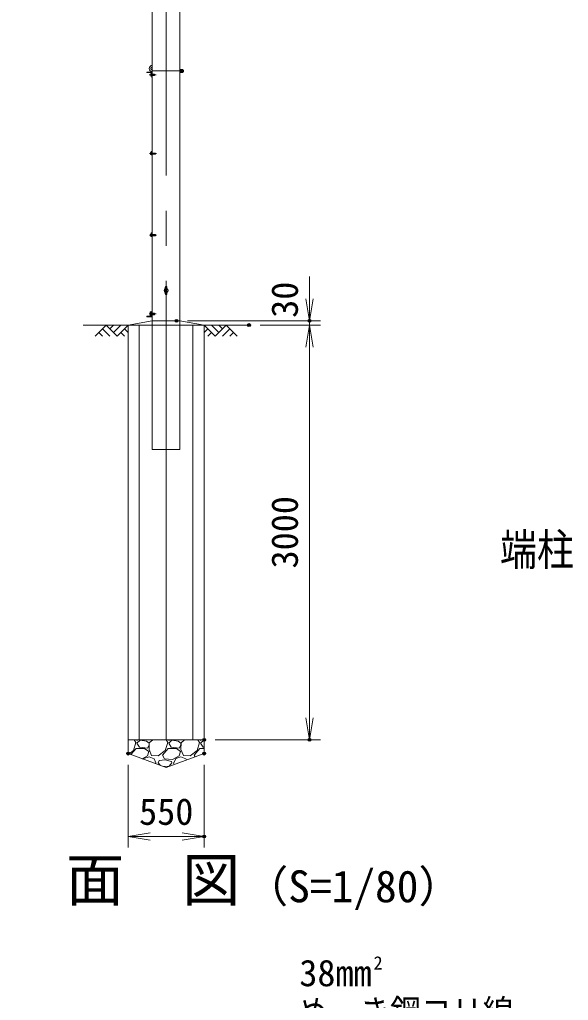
# Model space of a CAD drawing. Units: millimetres at full size. Extents: x -16800 to 16800, y -11880 to 11880.
# Drawn here: x 1928 to 5899, y -6127 to 967 of the extents above; entities that cross this region are included whole.
import ezdxf
from ezdxf.enums import TextEntityAlignment as Align

# ---------------------------------------------------------------- set-up
doc = ezdxf.new("R2010")
doc.units = ezdxf.units.MM
doc.header["$LTSCALE"] = 40
doc.header["$PDMODE"] = 32
doc.header["$PDSIZE"] = 20
doc.linetypes.add('USER1', pattern=[50.8, 31.75, -6.35, 6.35, -6.35])
for name, color, linetype, lineweight in [('0-0_D-STR1', 1, 'Continuous', 18), ('0-1_D-BMK', 2, 'USER1', 13), ('0-2_D-STR3', 3, 'Continuous', 13), ('0-3_D-STR4', 7, 'Continuous', 18), ('0-4_D-BGD', 7, 'Continuous', 18), ('0-5_D-DCR-HCH', 7, 'Continuous', 13), ('0-6_D-STR-DIM', 7, 'Continuous', 13), ('0-7_0', 7, 'Continuous', 18), ('0-9_D-STR-TXT', 7, 'Continuous', 13), ('0-B_D-TTL-TXT', 7, 'Continuous', 13)]:
    doc.layers.add(name, color=color, linetype=linetype, lineweight=lineweight)
doc.layers.add('0-8_Defpoints', color=253, linetype='Continuous')
doc.styles.add('ＭＳ ゴシック', font='')
doc.styles.get('ＭＳ ゴシック').set_extended_font_data('MS Gothic')

# ---------------------------------------------------------------- blocks, each defined once
blk = doc.blocks.new('_Open')
at = {"layer": '0-7_0'}
blk.add_line((-40, 6.67), (0, 0), dxfattribs=at)
blk.add_lwpolyline([(-40, -6.67), (0, 0), (-40, 0)], dxfattribs=at)

msp = doc.modelspace()

# ---------------------------------------------------------------- linework, layer by layer
at = {"layer": '0-0_D-STR1'}
for p, q in [((2848.09, 586.52), (2848.09, 587.52)), ((2883.09, 587.52), (2848.09, 587.52)), ((2880.59, 584.52), (2850.09, 584.52)), ((2885.09, 549.52), (2885.09, 580.02)), ((2888.09, 547.52), (2888.09, 582.52)), ((2887.09, 547.52), (2888.09, 547.52)), ((2848.09, -1181.48), (2848.09, -1182.48)), ((2883.09, -1182.48), (2848.09, -1182.48)), ((2880.59, -1179.48), (2850.09, -1179.48)), ((2885.09, -1144.48), (2885.09, -1174.98)), ((2887.09, -1142.48), (2888.09, -1142.48)), ((2888.09, -1142.48), (2888.09, -1177.48))]:
    msp.add_line(p, q, dxfattribs=at)
msp.add_lwpolyline([(2888.09, 7857.52), (3088.09, 7857.52), (3088.09, -2142.48), (2888.09, -2142.48)], close=True, dxfattribs=at)
for centre, radius, start, end in [((2850.09, 586.52), 2, 180, 270), ((2880.59, 580.02), 4.5, 0, 90), ((2883.09, 582.52), 5, 0, 90), ((2887.09, 549.52), 2, 180, 270), ((2850.09, -1181.48), 2, 90, 180), ((2880.59, -1174.98), 4.5, 270, 0), ((2883.09, -1177.48), 5, 270, 0), ((2887.09, -1144.48), 2, 90, 180)]:
    msp.add_arc(centre, radius, start, end, dxfattribs=at)
at = {"layer": '0-1_D-BMK'}
for p, q in [((2988.09, -2193.48), (2988.09, 7908.52)), ((2888.09, 595.52), (3110.59, 595.52)), ((2915.99, 567.52), (2865.99, 567.52)), ((2867.76, -2.48), (2917.76, -2.48)), ((2867.76, -592.48), (2917.76, -592.48)), ((2915.99, -1162.48), (2865.99, -1162.48))]:
    msp.add_line(p, q, dxfattribs=at)
at = {"layer": '0-2_D-STR3'}
for p, q in [((2878.09, 575.77), (2878.99, 577.34)), ((2878.09, 575.77), (2878.09, 559.27)), ((2878.99, 577.34), (2885.09, 577.34)), ((2878.99, 572.43), (2885.09, 572.43)), ((2885.09, 577.34), (2885.09, 557.71)), ((2888.09, 572.52), (2903.59, 572.52)), ((2888.09, 571.62), (2904.49, 571.62)), ((2903.59, 572.52), (2905.09, 571.02)), ((2905.09, 571.02), (2905.09, 564.02)), ((3088.09, 606.47), (3088.09, 584.57)), ((3088.09, 606.47), (3097.29, 606.47)), ((3088.09, 601), (3097.29, 601)), ((3088.09, 590.05), (3097.29, 590.05)), ((3088.09, 584.57), (3097.29, 584.57)), ((3098.09, 606.47), (3098.09, 584.57)), ((3098.09, 606.47), (3107.29, 606.47)), ((3098.09, 604.14), (3098.09, 586.9)), ((3098.09, 601), (3107.29, 601)), ((3098.09, 590.05), (3107.29, 590.05)), ((3098.09, 584.57), (3107.29, 584.57)), ((3108.09, 604.14), (3108.09, 586.9)), ((3108.09, 601.52), (3112.14, 601.52)), ((3108.09, 600.57), (3113.09, 600.57)), ((3108.09, 589.52), (3112.14, 589.52)), ((3113.09, 600.57), (3112.14, 601.52)), ((3112.14, 601.52), (3112.14, 589.52)), ((3113.09, 600.57), (3113.09, 590.47)), ((2878.09, 559.27), (2878.99, 557.71)), ((2878.99, 562.61), (2885.09, 562.61)), ((2878.99, 557.71), (2885.09, 557.71)), ((2888.09, 563.42), (2904.49, 563.42)), ((2888.09, 562.52), (2903.59, 562.52)), ((2874.79, 3.82), (2875.49, 5.03)), ((2874.79, 3.82), (2874.79, -8.78)), ((2880.09, 5.03), (2875.49, 5.03)), ((2880.09, 1.27), (2875.49, 1.27)), ((2880.09, 10.52), (2880.09, -9.48)), ((2880.09, 5.03), (2880.09, -9.98)), ((2883.09, 13.52), (2888.09, 13.52)), ((2883.09, 10.02), (2883.09, -8.98)), ((2883.09, 1.52), (2910.89, 1.52)), ((2883.09, 0.77), (2911.64, 0.77)), ((2883.59, 10.52), (2888.09, 10.52)), ((2888.09, 13.52), (2888.09, 10.52)), ((2910.89, 1.52), (2912.09, 0.32)), ((2910.89, 1.52), (2910.89, -6.48)), ((2912.09, 0.32), (2912.09, -5.28)), ((2874.79, -8.78), (2875.49, -9.98)), ((2880.09, -6.23), (2875.49, -6.23)), ((2880.09, -9.98), (2875.49, -9.98)), ((2883.09, -5.73), (2911.64, -5.73)), ((2883.09, -6.48), (2910.89, -6.48)), ((2883.09, -12.48), (2888.09, -12.48)), ((2883.59, -9.48), (2888.09, -9.48)), ((2888.09, -9.48), (2888.09, -12.48)), ((2910.89, -6.48), (2912.09, -5.28)), ((2874.79, -586.18), (2875.49, -584.97)), ((2874.79, -586.18), (2874.79, -598.78)), ((2874.79, -598.78), (2875.49, -599.98)), ((2880.09, -584.97), (2875.49, -584.97)), ((2880.09, -588.73), (2875.49, -588.73)), ((2880.09, -596.23), (2875.49, -596.23)), ((2880.09, -599.98), (2875.49, -599.98)), ((2880.09, -579.48), (2880.09, -599.48)), ((2880.09, -584.97), (2880.09, -599.98)), ((2883.09, -576.48), (2888.09, -576.48)), ((2883.09, -579.98), (2883.09, -598.98)), ((2883.09, -588.48), (2910.89, -588.48)), ((2883.09, -589.23), (2911.64, -589.23)), ((2883.09, -595.73), (2911.64, -595.73)), ((2883.09, -596.48), (2910.89, -596.48)), ((2883.09, -602.48), (2888.09, -602.48)), ((2883.59, -579.48), (2888.09, -579.48)), ((2883.59, -599.48), (2888.09, -599.48)), ((2888.09, -576.48), (2888.09, -579.48)), ((2888.09, -599.48), (2888.09, -602.48)), ((2910.89, -588.48), (2912.09, -589.68)), ((2910.89, -588.48), (2910.89, -596.48)), ((2910.89, -596.48), (2912.09, -595.28)), ((2912.09, -589.68), (2912.09, -595.28)), ((2981.84, -1016.23), (2981.84, -968.73)), ((2994.34, -1016.23), (2994.34, -968.73)), ((2871.95, -1150.78), (2871.95, -1174.18)), ((2874.25, -1150.78), (2874.25, -1174.18)), ((2884.95, -1147.48), (2875.25, -1147.48)), ((2884.95, -1149.78), (2875.25, -1149.78)), ((2884.95, -1175.18), (2875.25, -1175.18)), ((2884.95, -1177.48), (2875.25, -1177.48)), ((2878.09, -1154.23), (2878.99, -1152.66)), ((2878.09, -1170.73), (2878.09, -1154.23)), ((2878.09, -1170.73), (2878.99, -1172.29)), ((2878.99, -1152.66), (2885.09, -1152.66)), ((2878.99, -1157.57), (2885.09, -1157.57)), ((2878.99, -1167.39), (2885.09, -1167.39)), ((2878.99, -1172.29), (2885.09, -1172.29)), ((2884.95, -1147.48), (2884.95, -1149.78)), ((2884.95, -1175.18), (2884.95, -1177.48)), ((2885.09, -1172.29), (2885.09, -1152.66)), ((2888.09, -1157.48), (2903.59, -1157.48)), ((2888.09, -1158.38), (2904.49, -1158.38)), ((2888.09, -1166.58), (2904.49, -1166.58)), ((2888.09, -1167.48), (2903.59, -1167.48)), ((2903.59, -1167.48), (2905.09, -1165.98)), ((2905.09, -1165.98), (2905.09, -1158.98))]:
    msp.add_line(p, q, dxfattribs=at)
for points in [[(2903.59, 572.52), (2903.59, 562.52), (2905.09, 564.02)], [(3108.09, 590.47), (3113.09, 590.47), (3112.14, 589.52)], [(2903.59, -1167.48), (2903.59, -1157.48), (2905.09, -1158.98)]]:
    msp.add_lwpolyline(points, dxfattribs=at)
for centre, radius, start, end in [((2888.09, 612.52), 23, 90, 270), ((2888.09, 612.52), 11, 90, 270), ((2882.58, 574.88), 4.34, 145.61575, 214.38425), ((2894.48, 567.52), 16.24, 162.41205, 197.58795), ((3093.11, 603.73), 5, 326.78843, 33.21157), ((3078.96, 595.52), 19.14, 343.37369, 16.62631), ((3093.11, 587.31), 5, 326.78843, 33.21157), ((3103.11, 603.73), 5, 326.78843, 33.21157), ((3088.96, 595.52), 19.14, 343.37369, 16.62631), ((3103.11, 587.31), 5, 326.78843, 33.21157), ((2882.58, 560.16), 4.34, 145.61575, 214.38425), ((2878.23, 3.15), 3.32, 145.61585, 214.38415), ((2887.33, -2.48), 12.42, 162.4121, 197.5879), ((2883.09, 10.52), 3, 90, 180), ((2883.59, 10.02), 0.5, 90, 180), ((2878.23, -8.11), 3.32, 145.61585, 214.38415), ((2883.09, -9.48), 3, 180, 270), ((2883.59, -8.98), 0.5, 180, 270), ((2878.23, -586.85), 3.32, 145.61585, 214.38415), ((2887.33, -592.48), 12.42, 162.4121, 197.5879), ((2878.23, -598.11), 3.32, 145.61585, 214.38415), ((2883.09, -579.48), 3, 90, 180), ((2883.09, -599.48), 3, 180, 270), ((2883.59, -579.98), 0.5, 90, 180), ((2883.59, -598.98), 0.5, 180, 270), ((2988.09, -992.48), 15, 114.62432, 245.37568), ((2988.09, -968.73), 6.25, 0, 180), ((2988.09, -992.48), 15, 294.62432, 65.37568), ((2988.09, -1016.23), 6.25, 180, 0), ((2875.25, -1150.78), 3.3, 90, 180), ((2875.25, -1174.18), 3.3, 180, 270), ((2875.25, -1150.78), 1, 90, 180), ((2875.25, -1174.18), 1, 180, 270), ((2882.58, -1155.12), 4.34, 145.61575, 214.38425), ((2894.48, -1162.48), 16.24, 162.41205, 197.58795), ((2882.58, -1169.84), 4.34, 145.61575, 214.38425)]:
    msp.add_arc(centre, radius, start, end, dxfattribs=at)
at = {"layer": '0-3_D-STR4'}
for p, q in [((2888.09, -1212.48), (2713.09, -1242.48)), ((2793.64, -4242.48), (2793.64, -1242.48)), ((2988.09, -4242.48), (2988.09, -1242.48)), ((3088.09, -1212.48), (3263.09, -1242.48)), ((3182.55, -4242.48), (3182.55, -1242.48))]:
    msp.add_line(p, q, dxfattribs=at)
msp.add_lwpolyline([(2713.09, -4342.48), (2988.09, -4442.48), (3263.09, -4342.48)], dxfattribs=at)
at = {"layer": '0-4_D-BGD'}
for p, q in [((2388.09, -1242.48), (3588.09, -1242.48)), ((2713.09, -4342.48), (2713.09, -1242.48)), ((2888.09, -1212.48), (3088.09, -1212.48)), ((3263.09, -4342.48), (3263.09, -1242.48)), ((3263.09, -4242.48), (2713.09, -4242.48))]:
    msp.add_line(p, q, dxfattribs=at)
at = {"layer": '0-5_D-DCR-HCH'}
for p, q in [((2553.45, -1242.48), (2473.64, -1322.3)), ((2526.85, -1269.08), (2580.3, -1322.3)), ((2553.45, -1242.48), (2633.27, -1322.3)), ((2580.06, -1269.08), (2606.67, -1242.48)), ((2606.67, -1295.69), (2659.88, -1242.48)), ((2633.27, -1322.3), (2713.09, -1242.48)), ((2686.48, -1269.08), (2713.09, -1295.57)), ((3342.91, -1322.3), (3263.09, -1242.48)), ((3289.7, -1269.08), (3263.09, -1295.57)), ((3369.51, -1295.69), (3316.3, -1242.48)), ((3422.73, -1242.48), (3342.91, -1322.3)), ((3396.26, -1269.22), (3369.51, -1242.48)), ((3449.33, -1269.08), (3395.88, -1322.3)), ((3422.73, -1242.48), (3502.54, -1322.3)), ((2500.24, -1295.69), (2526.97, -1322.3)), ((2659.88, -1295.69), (2686.61, -1322.3)), ((3316.3, -1295.69), (3289.57, -1322.3)), ((3475.94, -1295.69), (3449.21, -1322.3)), ((2769.91, -4262.8), (2757.49, -4242.48)), ((2775.12, -4242.48), (2776.81, -4246.7)), ((2776.81, -4246.7), (2783.85, -4242.48)), ((2799.81, -4244.4), (2776.81, -4267.4)), ((2845.81, -4251.3), (2799.81, -4244.4)), ((2864.21, -4267.4), (2845.81, -4251.3)), ((2891.29, -4242.48), (2866.51, -4265.1)), ((2999.91, -4262.8), (2987.49, -4242.48)), ((3005.12, -4242.48), (3006.81, -4246.7)), ((3006.81, -4246.7), (3013.85, -4242.48)), ((3029.81, -4244.4), (3006.81, -4267.4)), ((3075.81, -4251.3), (3029.81, -4244.4)), ((3094.21, -4267.4), (3075.81, -4251.3)), ((3121.29, -4242.48), (3096.51, -4265.1)), ((3229.91, -4262.8), (3217.49, -4242.48)), ((3235.12, -4242.48), (3236.81, -4246.7)), ((3236.81, -4246.7), (3243.85, -4242.48)), ((3259.81, -4244.4), (3236.81, -4267.4)), ((3263.09, -4244.89), (3259.81, -4244.4)), ((2719.7, -4344.88), (2751.51, -4320.3)), ((2733.24, -4349.8), (2772.21, -4306.5)), ((2751.51, -4320.3), (2769.91, -4262.8)), ((2772.21, -4306.5), (2832.01, -4306.5)), ((2776.81, -4267.4), (2795.21, -4295)), ((2795.21, -4295), (2852.71, -4301.9)), ((2832.01, -4306.5), (2861.91, -4327.2)), ((2852.71, -4301.9), (2864.21, -4281.2)), ((2861.91, -4327.2), (2852.71, -4359.4)), ((2866.51, -4265.1), (2864.21, -4313.4)), ((2864.21, -4281.2), (2864.21, -4267.4)), ((2864.21, -4313.4), (2882.61, -4357.1)), ((2930.91, -4359.4), (2981.51, -4320.3)), ((2960.81, -4352.5), (3002.21, -4306.5)), ((2981.51, -4320.3), (2999.91, -4262.8)), ((3002.21, -4306.5), (3062.01, -4306.5)), ((3006.81, -4267.4), (3025.21, -4295)), ((3025.21, -4295), (3082.71, -4301.9)), ((3062.01, -4306.5), (3091.91, -4327.2)), ((3082.71, -4301.9), (3094.21, -4281.2)), ((3091.91, -4327.2), (3082.71, -4359.4)), ((3096.51, -4265.1), (3094.21, -4313.4)), ((3094.21, -4281.2), (3094.21, -4267.4)), ((3094.21, -4313.4), (3112.61, -4357.1)), ((3160.91, -4359.4), (3211.51, -4320.3)), ((3190.81, -4352.5), (3232.21, -4306.5)), ((3211.51, -4320.3), (3229.91, -4262.8)), ((3232.21, -4306.5), (3263.09, -4306.5)), ((3236.81, -4267.4), (3255.21, -4295)), ((3255.21, -4295), (3263.09, -4295.95)), ((2852.71, -4359.4), (2814.57, -4379.38)), ((2825.09, -4383.21), (2827.41, -4377.8)), ((2827.41, -4377.8), (2864.21, -4366.3)), ((2864.21, -4366.3), (2901.01, -4380.1)), ((2882.61, -4357.1), (2930.91, -4359.4)), ((2901.01, -4380.1), (2914.81, -4410)), ((2930.91, -4410), (2937.81, -4391.6)), ((2981.51, -4387), (2937.81, -4391.6)), ((2976.91, -4380.1), (2960.81, -4352.5)), ((3034.41, -4384.7), (2976.91, -4380.1)), ((3027.51, -4398.5), (2981.51, -4387)), ((3082.71, -4359.4), (3034.41, -4384.7)), ((3043.61, -4410), (3057.41, -4377.8)), ((3057.41, -4377.8), (3094.21, -4366.3)), ((3094.21, -4366.3), (3131.01, -4380.1)), ((3112.61, -4357.1), (3160.91, -4359.4)), ((3131.01, -4380.1), (3135.12, -4389.01)), ((3198.64, -4365.92), (3190.81, -4352.5)), ((2912.97, -4415.16), (2914.81, -4410)), ((2946.98, -4427.53), (2930.91, -4410)), ((3009.11, -4433), (2971.11, -4436.3)), ((3029.81, -4410), (3009.11, -4433)), ((3029.81, -4410), (3027.51, -4398.5)), ((3041.31, -4410), (3046.18, -4421.36))]:
    msp.add_line(p, q, dxfattribs=at)
at = {"layer": '0-6_D-STR-DIM'}
for p, q in [((4026.32, -1052.48), (4026.32, -892.48)), ((3143.09, -1212.48), (4106.32, -1212.48)), ((3668.09, -1242.48), (4106.32, -1242.48)), ((3668.09, -1242.48), (4106.32, -1242.48)), ((4026.32, -1242.48), (4026.32, -1212.48)), ((4026.32, -1242.48), (4026.32, -4242.48)), ((4026.32, -1402.48), (4026.32, -1562.48)), ((3343.09, -4242.48), (4106.32, -4242.48)), ((2713.09, -4422.48), (2713.09, -5022.48)), ((3263.09, -4422.48), (3263.09, -5022.48)), ((2713.09, -4942.48), (3263.09, -4942.48))]:
    msp.add_line(p, q, dxfattribs=at)
at = {"layer": '0-8_Defpoints'}
for p in [(3063.09, -1212.48), (4026.32, -1212.48), (3588.09, -1242.48), (3263.09, -4242.48), (4026.32, -4242.48), (2713.09, -4342.48), (3263.09, -4342.48), (3263.09, -4942.48)]:
    msp.add_point(p, dxfattribs=at)

# ---------------------------------------------------------------- block references
at = {"layer": '0-6_D-STR-DIM', "xscale": 4, "yscale": 4}
for p, rotation in [((4026.32, -1212.48), 270), ((4026.32, -1242.48), 90), ((4026.32, -1242.48), 90), ((4026.32, -4242.48), 270), ((2713.09, -4942.48), 180)]:
    msp.add_blockref('_Open', p, dxfattribs=dict(at, rotation=rotation))
msp.add_blockref('_Open', (3263.09, -4942.48), dxfattribs=at)

# ---------------------------------------------------------------- texts
at = {"layer": '0-6_D-STR-DIM', "style": 'ＭＳ ゴシック'}
for s, p in [('30', (3999.33, -1190.28)), ('3000', (3999.33, -3003.05))]:
    msp.add_text(s, height=192.4, rotation=90, dxfattribs=at).set_placement(p, align=Align.BOTTOM_LEFT)
msp.add_text('550', height=192.4, dxfattribs=at).set_placement((2792.54, -4915.49), align=Align.BOTTOM_LEFT)
at = {"layer": '0-9_D-STR-TXT', "style": 'ＭＳ ゴシック'}
for s, height, p in [('2', 96.19, (4489.36, -5933.15)), ('38mm', 192.4, (3951.72, -6082.86))]:
    msp.add_text(s, height=height, dxfattribs=at).set_placement(p, align=Align.BOTTOM_LEFT)
at = {"layer": '0-9_D-STR-TXT', "style": 'ＭＳ ゴシック', "width": 0.85}
msp.add_text('めっき鋼ヨリ線', height=192.4, dxfattribs=at).set_placement((3939.54, -6372.29), align=Align.BOTTOM_LEFT)
at = {"layer": '0-B_D-TTL-TXT', "style": 'ＭＳ ゴシック', "width": 0.85}
msp.add_text('端柱･エンドサポート取付詳細', height=230.8, dxfattribs=at).set_placement((5403.83, -3050.99), align=Align.BOTTOM_LEFT)
at = {"layer": '0-B_D-TTL-TXT', "style": 'ＭＳ ゴシック'}
for s, height, p in [('側\u3000面\u3000図', 307.9, (1424.21, -5501.69)), ('（S=1/80）', 230.8, (3556.9, -5486.89))]:
    msp.add_text(s, height=height, dxfattribs=at).set_placement(p, align=Align.BOTTOM_LEFT)

doc.saveas('drawing.dxf')
